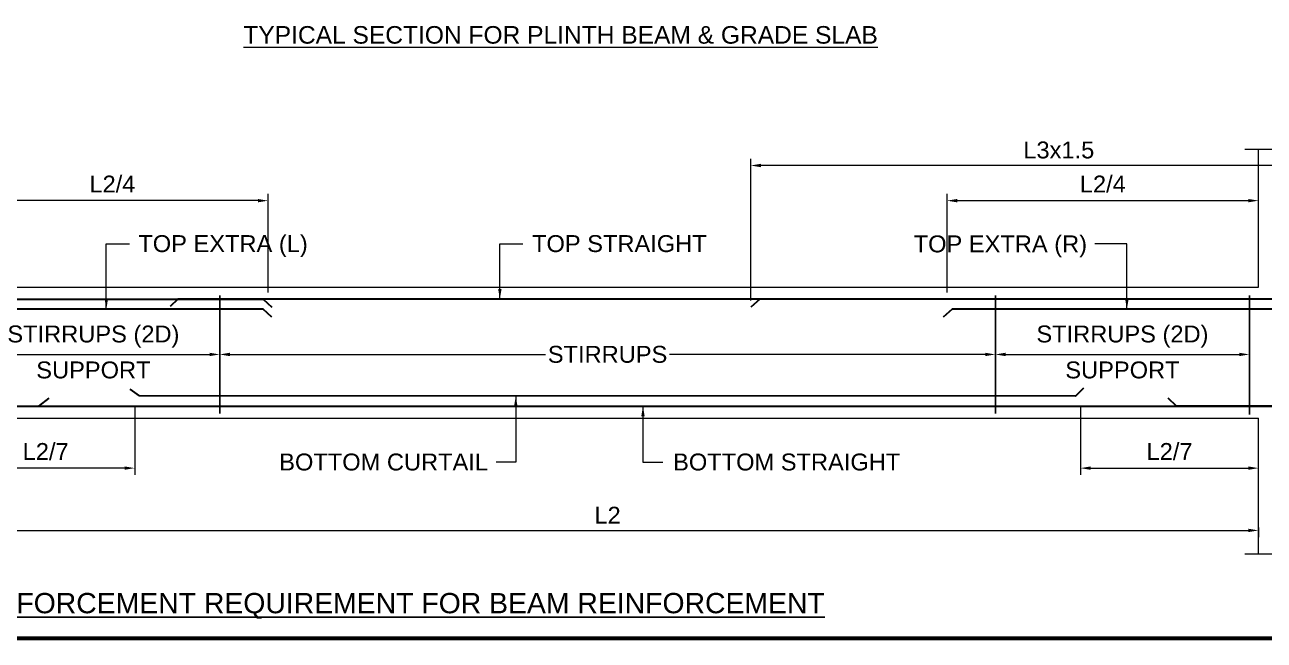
# Model space of a CAD drawing. Header units: metres. Extents: x 79516 to 173451, y -2110733 to -2039064.
# Drawn here: x 103860 to 121486, y -2110733 to -2101972 of the extents above; entities that cross this region are included whole.
import ezdxf
from ezdxf.enums import TextEntityAlignment as Align

# ---------------------------------------------------------------- set-up
doc = ezdxf.new("R2010")
doc.units = ezdxf.units.M
doc.header["$LTSCALE"] = 15
doc.header["$MEASUREMENT"] = 0
doc.header["$PDMODE"] = 35
doc.header["$PDSIZE"] = -10
for name, color, linetype, lineweight in [('BEAM SECTION_ASC', 10, 'Continuous', 9), ('COLUMN SECTION_ASC', 132, 'Continuous', 9), ('DIMENSION_ASC', 251, 'Continuous', 9), ('HATCH_ASC', 253, 'Continuous', 5), ('LEADER_ASC', 152, 'Continuous', 15), ('STEEL MAIN_ASC', 4, 'Continuous', 30), ('STIRRUPS_ASC', 22, 'Continuous', 5), ('TEXT HEADER_ASC', 7, 'Continuous', 25), ('TEXT SCHEDULE_ASC', 7, 'Continuous', 5), ('TEXT_ASC', 7, 'Continuous', 25), ('VIEWPORT_ASC', 6, 'Continuous', 15)]:
    doc.layers.add(name, color=color, linetype=linetype, lineweight=lineweight)
doc.styles.add('ASC_DIMENSION', font='swiss.ttf', dxfattribs={"height": 250})
doc.styles.add('STANDERD ASC', font='swiss.ttf', dxfattribs={"height": 250})
doc.dimstyles.new('ASC_MM', dxfattribs={"dimtxt": 210, "dimasz": 150, "dimexe": 50, "dimexo": 50, "dimgap": 100, "dimtad": 1, "dimdec": 0, "dimzin": 0, "dimdsep": 46, "dimtxsty": 'ASC_DIMENSION', "dimcen": 0, "dimclrd": 256, "dimclre": 256, "dimclrt": 7, "dimadec": 0, "dimazin": 0, "dimtfac": 1, "dimtdec": 0, "dimtofl": 0, "dimtmove": 0, "dimatfit": 2, "dimfxl": 1, "dimtolj": 1, "dimtzin": 0, "dimlwd": -1, "dimlwe": -1, "dimarcsym": 1})

# ---------------------------------------------------------------- blocks, each defined once
blk = doc.blocks.new('*D19')
at = {"layer": 'Defpoints', "color": 0, "transparency": 16777216}
for p in [(23728, -6312), (42959, -6312), (42959, -6453)]:
    blk.add_point(p, dxfattribs=at)
at = {"layer": 'DIMENSION_ASC', "transparency": 16777216}
for p, q in [((23728, -6412), (23728, -6553)), ((23878, -6453), (42809, -6453)), ((42959, -6412), (42959, -6553))]:
    blk.add_line(p, q, dxfattribs=at)
for points in [[(23878, -6428), (23878, -6478), (23728, -6453)], [(42809, -6428), (42809, -6478), (42959, -6453)]]:
    blk.add_solid(points, dxfattribs=at)
at = {"layer": 'DIMENSION_ASC', "color": 7, "transparency": 16777216, "insert": (33343, -6228), "char_height": 250, "attachment_point": 5, "style": 'ASC_DIMENSION'}
blk.add_mtext('\\A1;L2', dxfattribs=at)
blk = doc.blocks.new('*D21')
at = {"layer": 'Defpoints', "color": 0, "transparency": 16777216}
for p in [(23728, -1577), (23728, -2042), (28328, -3035)]:
    blk.add_point(p, dxfattribs=at)
at = {"layer": 'DIMENSION_ASC', "transparency": 16777216}
for p, q in [((23728, -1942), (23728, -1477)), ((28178, -1577), (23878, -1577)), ((28328, -2935), (28328, -1477))]:
    blk.add_line(p, q, dxfattribs=at)
for points in [[(23878, -1552), (23878, -1602), (23728, -1577)], [(28178, -1552), (28178, -1602), (28328, -1577)]]:
    blk.add_solid(points, dxfattribs=at)
at = {"layer": 'DIMENSION_ASC', "color": 7, "transparency": 16777216, "insert": (26028, -1333), "char_height": 250, "attachment_point": 5, "style": 'ASC_DIMENSION'}
blk.add_mtext('\\A1;L2/4', dxfattribs=at)
blk = doc.blocks.new('*D24')
at = {"layer": 'Defpoints', "color": 0, "transparency": 16777216}
for p in [(26357, -4514), (23728, -5532), (23728, -6076)]:
    blk.add_point(p, dxfattribs=at)
at = {"layer": 'DIMENSION_ASC', "transparency": 16777216}
for p, q in [((26357, -4614), (26357, -5632)), ((23728, -5976), (23728, -5432)), ((26207, -5532), (23878, -5532))]:
    blk.add_line(p, q, dxfattribs=at)
for points in [[(23878, -5507), (23878, -5557), (23728, -5532)], [(26207, -5507), (26207, -5557), (26357, -5532)]]:
    blk.add_solid(points, dxfattribs=at)
at = {"layer": 'DIMENSION_ASC', "color": 7, "transparency": 16777216, "insert": (25042, -5288), "char_height": 250, "attachment_point": 5, "style": 'ASC_DIMENSION'}
blk.add_mtext('\\A1;L2/7', dxfattribs=at)
blk = doc.blocks.new('*D25')
at = {"layer": 'Defpoints', "color": 0, "transparency": 16777216}
for p in [(40330, -4514), (42959, -5532), (42959, -6076)]:
    blk.add_point(p, dxfattribs=at)
at = {"layer": 'DIMENSION_ASC', "transparency": 16777216}
for p, q in [((40330, -4614), (40330, -5632)), ((42959, -5976), (42959, -5432)), ((40480, -5532), (42809, -5532))]:
    blk.add_line(p, q, dxfattribs=at)
for points in [[(40480, -5507), (40480, -5557), (40330, -5532)], [(42809, -5507), (42809, -5557), (42959, -5532)]]:
    blk.add_solid(points, dxfattribs=at)
at = {"layer": 'DIMENSION_ASC', "color": 7, "transparency": 16777216, "insert": (41645, -5288), "char_height": 250, "attachment_point": 5, "style": 'ASC_DIMENSION'}
blk.add_mtext('\\A1;L2/7', dxfattribs=at)
blk = doc.blocks.new('*D27')
at = {"layer": 'Defpoints', "color": 0, "transparency": 16777216}
for p in [(42959, -1577), (42959, -2042), (38359, -3035)]:
    blk.add_point(p, dxfattribs=at)
at = {"layer": 'DIMENSION_ASC', "transparency": 16777216}
for p, q in [((38359, -2935), (38359, -1477)), ((38509, -1577), (42809, -1577)), ((42959, -1942), (42959, -1477))]:
    blk.add_line(p, q, dxfattribs=at)
for points in [[(38509, -1552), (38509, -1602), (38359, -1577)], [(42809, -1552), (42809, -1602), (42959, -1577)]]:
    blk.add_solid(points, dxfattribs=at)
at = {"layer": 'DIMENSION_ASC', "color": 7, "transparency": 16777216, "insert": (40659, -1333), "char_height": 250, "attachment_point": 5, "style": 'ASC_DIMENSION'}
blk.add_mtext('\\A1;L2/4', dxfattribs=at)
blk = doc.blocks.new('*D28')
at = {"layer": 'Defpoints', "color": 0, "transparency": 16777216}
for p in [(35458, -1057), (44559, -2854), (35458, -3151)]:
    blk.add_point(p, dxfattribs=at)
at = {"layer": 'DIMENSION_ASC', "transparency": 16777216}
for p, q in [((35458, -3051), (35458, -957)), ((44409, -1057), (35608, -1057)), ((44559, -2754), (44559, -957))]:
    blk.add_line(p, q, dxfattribs=at)
for points in [[(35608, -1032), (35608, -1082), (35458, -1057)], [(44409, -1032), (44409, -1082), (44559, -1057)]]:
    blk.add_solid(points, dxfattribs=at)
at = {"layer": 'DIMENSION_ASC', "color": 7, "transparency": 16777216, "insert": (40009, -829), "char_height": 250, "attachment_point": 5, "style": 'ASC_DIMENSION'}
blk.add_mtext('\\A1;L3x1.5', dxfattribs=at)
blk = doc.blocks.new('*D33')
at = {"layer": 'Defpoints', "color": 0, "transparency": 16777216}
for p in [(23879, -3851), (27614, -3851), (27614, -3851)]:
    blk.add_point(p, dxfattribs=at)
at = {"layer": 'DIMENSION_ASC', "transparency": 16777216}
blk.add_line((24029, -3851), (27464, -3851), dxfattribs=at)
for points in [[(24029, -3826), (24029, -3876), (23879, -3851)], [(27464, -3826), (27464, -3876), (27614, -3851)]]:
    blk.add_solid(points, dxfattribs=at)
at = {"layer": 'DIMENSION_ASC', "color": 7, "transparency": 16777216, "char_height": 250, "attachment_point": 5, "style": 'ASC_DIMENSION'}
for s, insert in [('\\A1;STIRRUPS (2D)', (25747, -3586)), ('\\A1;SUPPORT', (25747, -4082))]:
    blk.add_mtext(s, dxfattribs=dict(at, insert=insert))
blk = doc.blocks.new('*D34')
at = {"layer": 'Defpoints', "color": 0, "transparency": 16777216}
for p in [(39072, -3842), (27614, -3851), (39072, -3851)]:
    blk.add_point(p, dxfattribs=at)
at = {"layer": 'DIMENSION_ASC', "transparency": 16777216}
for p, q in [((39072, -3842), (39072, -3851)), ((27764, -3851), (32427, -3851)), ((38922, -3851), (34260, -3851))]:
    blk.add_line(p, q, dxfattribs=at)
for points in [[(27764, -3826), (27764, -3876), (27614, -3851)], [(38922, -3826), (38922, -3876), (39072, -3851)]]:
    blk.add_solid(points, dxfattribs=at)
at = {"layer": 'DIMENSION_ASC', "color": 7, "transparency": 16777216, "insert": (33343, -3851), "char_height": 250, "attachment_point": 5, "style": 'ASC_DIMENSION'}
blk.add_mtext('\\A1;STIRRUPS', dxfattribs=at)
blk = doc.blocks.new('*D35')
at = {"layer": 'Defpoints', "color": 0, "transparency": 16777216}
for p in [(39072, -3842), (42825, -3851), (42825, -3852)]:
    blk.add_point(p, dxfattribs=at)
at = {"layer": 'DIMENSION_ASC', "transparency": 16777216}
for p, q in [((39072, -3842), (39072, -3851)), ((39222, -3851), (42675, -3851)), ((42825, -3852), (42825, -3851))]:
    blk.add_line(p, q, dxfattribs=at)
for points in [[(39222, -3826), (39222, -3876), (39072, -3851)], [(42675, -3826), (42675, -3876), (42825, -3851)]]:
    blk.add_solid(points, dxfattribs=at)
at = {"layer": 'DIMENSION_ASC', "color": 7, "transparency": 16777216, "char_height": 250, "attachment_point": 5, "style": 'ASC_DIMENSION'}
for s, insert in [('\\A1;STIRRUPS (2D)', (40949, -3586)), ('\\A1;SUPPORT', (40949, -4082))]:
    blk.add_mtext(s, dxfattribs=dict(at, insert=insert))
blk = doc.blocks.new('A$C0D4F570E')
at = {"layer": 'BEAM SECTION_ASC', "ltscale": 10}
for p, q in [((23727.8, -2854.3), (42958.9, -2854.3)), ((23727.8, -4794.3), (42958.9, -4794.3))]:
    blk.add_line(p, q, dxfattribs=at)
at = {"layer": 'COLUMN SECTION_ASC', "ltscale": 10}
for p, q in [((42958.9, -2854.3), (42958.9, -814.2)), ((42958.9, -6797.9), (42958.9, -4794.3))]:
    blk.add_line(p, q, dxfattribs=at)
at = {"layer": 'HATCH_ASC', "linetype": 'Continuous'}
for points in [[(42758.9, -814.2), (43633.9, -814.2), (43696.4, -985.9), (43821.4, -642.5), (43883.9, -814.2), (44758.9, -814.2)], [(42758.9, -6797.9), (43633.9, -6797.9), (43696.4, -6969.6), (43821.4, -6626.1), (43883.9, -6797.9), (44758.9, -6797.9)]]:
    blk.add_lwpolyline(points, dxfattribs=at)
at = {"layer": 'STEEL MAIN_ASC'}
for points in [[(1650.9, -4347.7), (1650.9, -3135.1, -0.4142136), (1750.9, -3035.1), (28253.6, -3035.1), (28380.7, -3151)], [(50658.9, -4456.5), (50658.9, -3135.1, 0.4142136), (50558.9, -3035.1), (35590.7, -3035.1), (35458.3, -3151)], [(44415.1, -4387.8), (44415.1, -3283.6, 0.4142136), (44315.1, -3183.6), (38433.1, -3183.6), (38299.6, -3299.5)], [(1870.8, -3525.6), (1870.8, -4513.5, 0.4142136), (1970.8, -4613.5), (24940.5, -4613.5), (25095, -4497.5)], [(50439, -3525.6), (50439, -4513.5, -0.4142136), (50339, -4613.5), (41746.1, -4613.5), (41626, -4497.5)]]:
    blk.add_lwpolyline(points, format="xyb", dxfattribs=at)
for points in [[(45903.1, -3151), (45754.1, -3035.1), (26996.4, -3035.1), (26881.5, -3143.2)], [(28382.7, -3299.5), (28253.6, -3183.6), (17552, -3183.6), (17357.3, -3299.5)], [(40373.3, -4349.6), (40256.1, -4465.6), (26430.6, -4464.4), (26292.3, -4364.3)], [(20771.1, -4497.5), (20932.6, -4613.5), (45754.1, -4613.5), (45891.9, -4497.5)]]:
    blk.add_lwpolyline(points, dxfattribs=at)
at = {"layer": 'STIRRUPS_ASC', "lineweight": 25, "ltscale": 10}
for p, q in [((27614.5, -2977.2), (27614.5, -4724.1)), ((39072.2, -2977.2), (39072.2, -4724.1)), ((42825.3, -2980), (42825.3, -4739.5))]:
    blk.add_line(p, q, dxfattribs=at)
at = {"layer": 'TEXT HEADER_ASC', "style": 'STANDERD ASC'}
blk.add_text('%%UTYPICAL DETAILS OF SPECIAL CONFINING REINFORCEMENT REQUIREMENT FOR BEAM REINFORCEMENT', height=300, dxfattribs=at).set_placement((14829.4, -7768.1), align=Align.BOTTOM_LEFT)
at = {"layer": 'TEXT_ASC', "style": 'STANDERD ASC'}
for s, p in [('TOP EXTRA (L)', (26411, -2337.1)), ('TOP STRAIGHT', (32227.4, -2337)), ('TOP EXTRA (R)', (37865.4, -2341.1)), ('BOTTOM CURTAIL', (28492.2, -5566.4)), ('BOTTOM STRAIGHT', (34311, -5566.4))]:
    blk.add_text(s, height=250, dxfattribs=at).set_placement(p)
at = {"layer": 'DIMENSION_ASC'}
for base, p1, p2, text, override, picture, middle in [((35458.3, -1057.3), (44558.9, -2854.3), (35458.3, -3151), 'L3x1.5', {"dimexe": 100, "dimexo": 100, "dimgap": 100, "dimfxl": 100, "dimarcsym": 1}, '*D28', (40008.6, -828.8)), ((27614.5, -3850.7), (23879, -3850.7), (27614.5, -3850.7), 'STIRRUPS (2D)\\XSUPPORT', {"dimexe": 0, "dimexo": 0, "dimgap": 100, "dimfxl": 0, "dimarcsym": 1}, '*D33', (25746.7, -3850.7)), ((42825.3, -3850.7), (39072.2, -3842.4), (42825.3, -3851.5), 'STIRRUPS (2D)\\XSUPPORT', {"dimexe": 0, "dimexo": 0, "dimgap": 100, "dimfxl": 0, "dimarcsym": 1}, '*D35', (40948.7, -3850.7)), ((39072.2, -3850.7), (27614.5, -3850.7), (39072.2, -3842.4), 'STIRRUPS', {"dimexe": 0, "dimexo": 0, "dimgap": 100, "dimtad": 0, "dimfxl": 0, "dimarcsym": 1}, '*D34', (33343.3, -3850.7))]:
    dim = blk.add_linear_dim(base=base, p1=p1, p2=p2, text=text, dimstyle='ASC_MM', override=override, dxfattribs=at)
    dim.commit()
    dim.dimension.update_dxf_attribs({"geometry": picture, "text_midpoint": middle})
for base, p1, p2, text, picture, middle in [((23727.8, -1576.9), (28327.8, -3035.1), (23727.8, -2041.5), 'L2/4', '*D21', (26027.8, -1576.9)), ((42958.9, -5532), (40330.3, -4514.4), (42958.9, -6076.1), 'L2/7', '*D25', (41644.6, -5532))]:
    dim = blk.add_linear_dim(base=base, p1=p1, p2=p2, angle=180, text=text, dimstyle='ASC_MM', override={"dimexe": 100, "dimexo": 100, "dimgap": 100, "dimfxl": 100, "dimarcsym": 1}, dxfattribs=at)
    dim.commit()
    dim.dimension.update_dxf_attribs({"geometry": picture, "text_midpoint": middle, "dimtype": 128})
for base, p1, p2, text, picture, middle in [((42958.9, -1576.9), (38358.9, -3035.1), (42958.9, -2041.5), 'L2/4', '*D27', (40658.9, -1576.9)), ((23727.8, -5532), (26357.1, -4514.4), (23727.8, -6076.1), 'L2/7', '*D24', (25042.5, -5532))]:
    dim = blk.add_linear_dim(base=base, p1=p1, p2=p2, text=text, dimstyle='ASC_MM', override={"dimexe": 100, "dimexo": 100, "dimgap": 100, "dimfxl": 100, "dimarcsym": 1}, dxfattribs=at)
    dim.commit()
    dim.dimension.update_dxf_attribs({"geometry": picture, "text_midpoint": middle, "dimtype": 128})
dim = blk.add_linear_dim(base=(42958.9, -6453.4), p1=(23727.8, -6312.4), p2=(42958.9, -6312.4), angle=180, text='L2', dimstyle='ASC_MM', override={"dimexe": 100, "dimexo": 100, "dimgap": 100, "dimfxl": 100, "dimarcsym": 1}, dxfattribs=at)
dim.commit()
dim.dimension.update_dxf_attribs({"geometry": '*D19', "text_midpoint": (33343.3, -6228.4)})
at = {"layer": 'LEADER_ASC'}
for points in [[(25937.9, -3184.2), (25937.9, -2215.1), (26279.1, -2215.1)], [(31751.6, -3035.1), (31751.6, -2214.6), (32092.8, -2214.6)], [(41014.6, -3184.2), (41014.6, -2215.1), (40539.8, -2215.1)], [(31987, -4465), (31987, -5443), (31696, -5443)], [(33866, -4614), (33866, -5443), (34157.1, -5443)]]:
    blk.add_leader(points, dimstyle='ASC_MM', override={"dimexe": 100, "dimexo": 100, "dimgap": 100, "dimtad": 0, "dimfxl": 100}, dxfattribs=at)

msp = doc.modelspace()

# ---------------------------------------------------------------- linework, layer by layer
at = {"layer": 'VIEWPORT_ASC', "const_width": 55.8}
msp.add_lwpolyline([(173335.8, -2110704.2), (79543.7, -2110705.1), (79543.7, -2044459.6), (173335.8, -2044458.6)], close=True, dxfattribs=at)

# ---------------------------------------------------------------- block references
at = {"layer": 'LEADER_ASC', "xscale": 0.9626108955093274, "yscale": 0.9626108955093274, "zscale": 0.9626108955093274}
msp.add_blockref('A$C0D4F570E', (80051.5, -2102958, -4047.6), dxfattribs=at)

# ---------------------------------------------------------------- texts
at = {"layer": 'TEXT SCHEDULE_ASC', "style": 'STANDERD ASC'}
msp.add_text('%%UTYPICAL SECTION FOR PLINTH BEAM & GRADE SLAB', height=250, dxfattribs=at).set_placement((111479.7, -2102116), align=Align.MIDDLE_CENTER)

doc.saveas('drawing.dxf')
